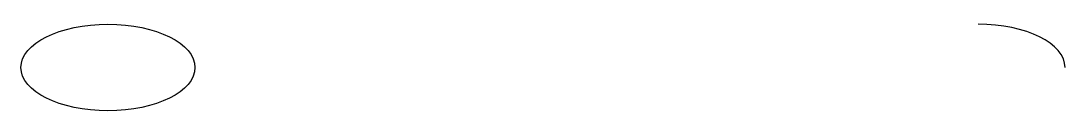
# Model space of a CAD drawing. Extents: x -10 to 110, y -5 to 5.
import ezdxf

# ---------------------------------------------------------------- set-up
doc = ezdxf.new("R2010")
doc.units = 0

msp = doc.modelspace()

# ---------------------------------------------------------------- linework, layer by layer
at = {"layer": 'CURVES'}
msp.add_ellipse((0, 0), major_axis=(10, 0), ratio=0.5, dxfattribs=at)
msp.add_ellipse((100, 0), major_axis=(10, 0), ratio=0.5, start_param=0, end_param=1.570796, dxfattribs=at)

doc.saveas('drawing.dxf')
